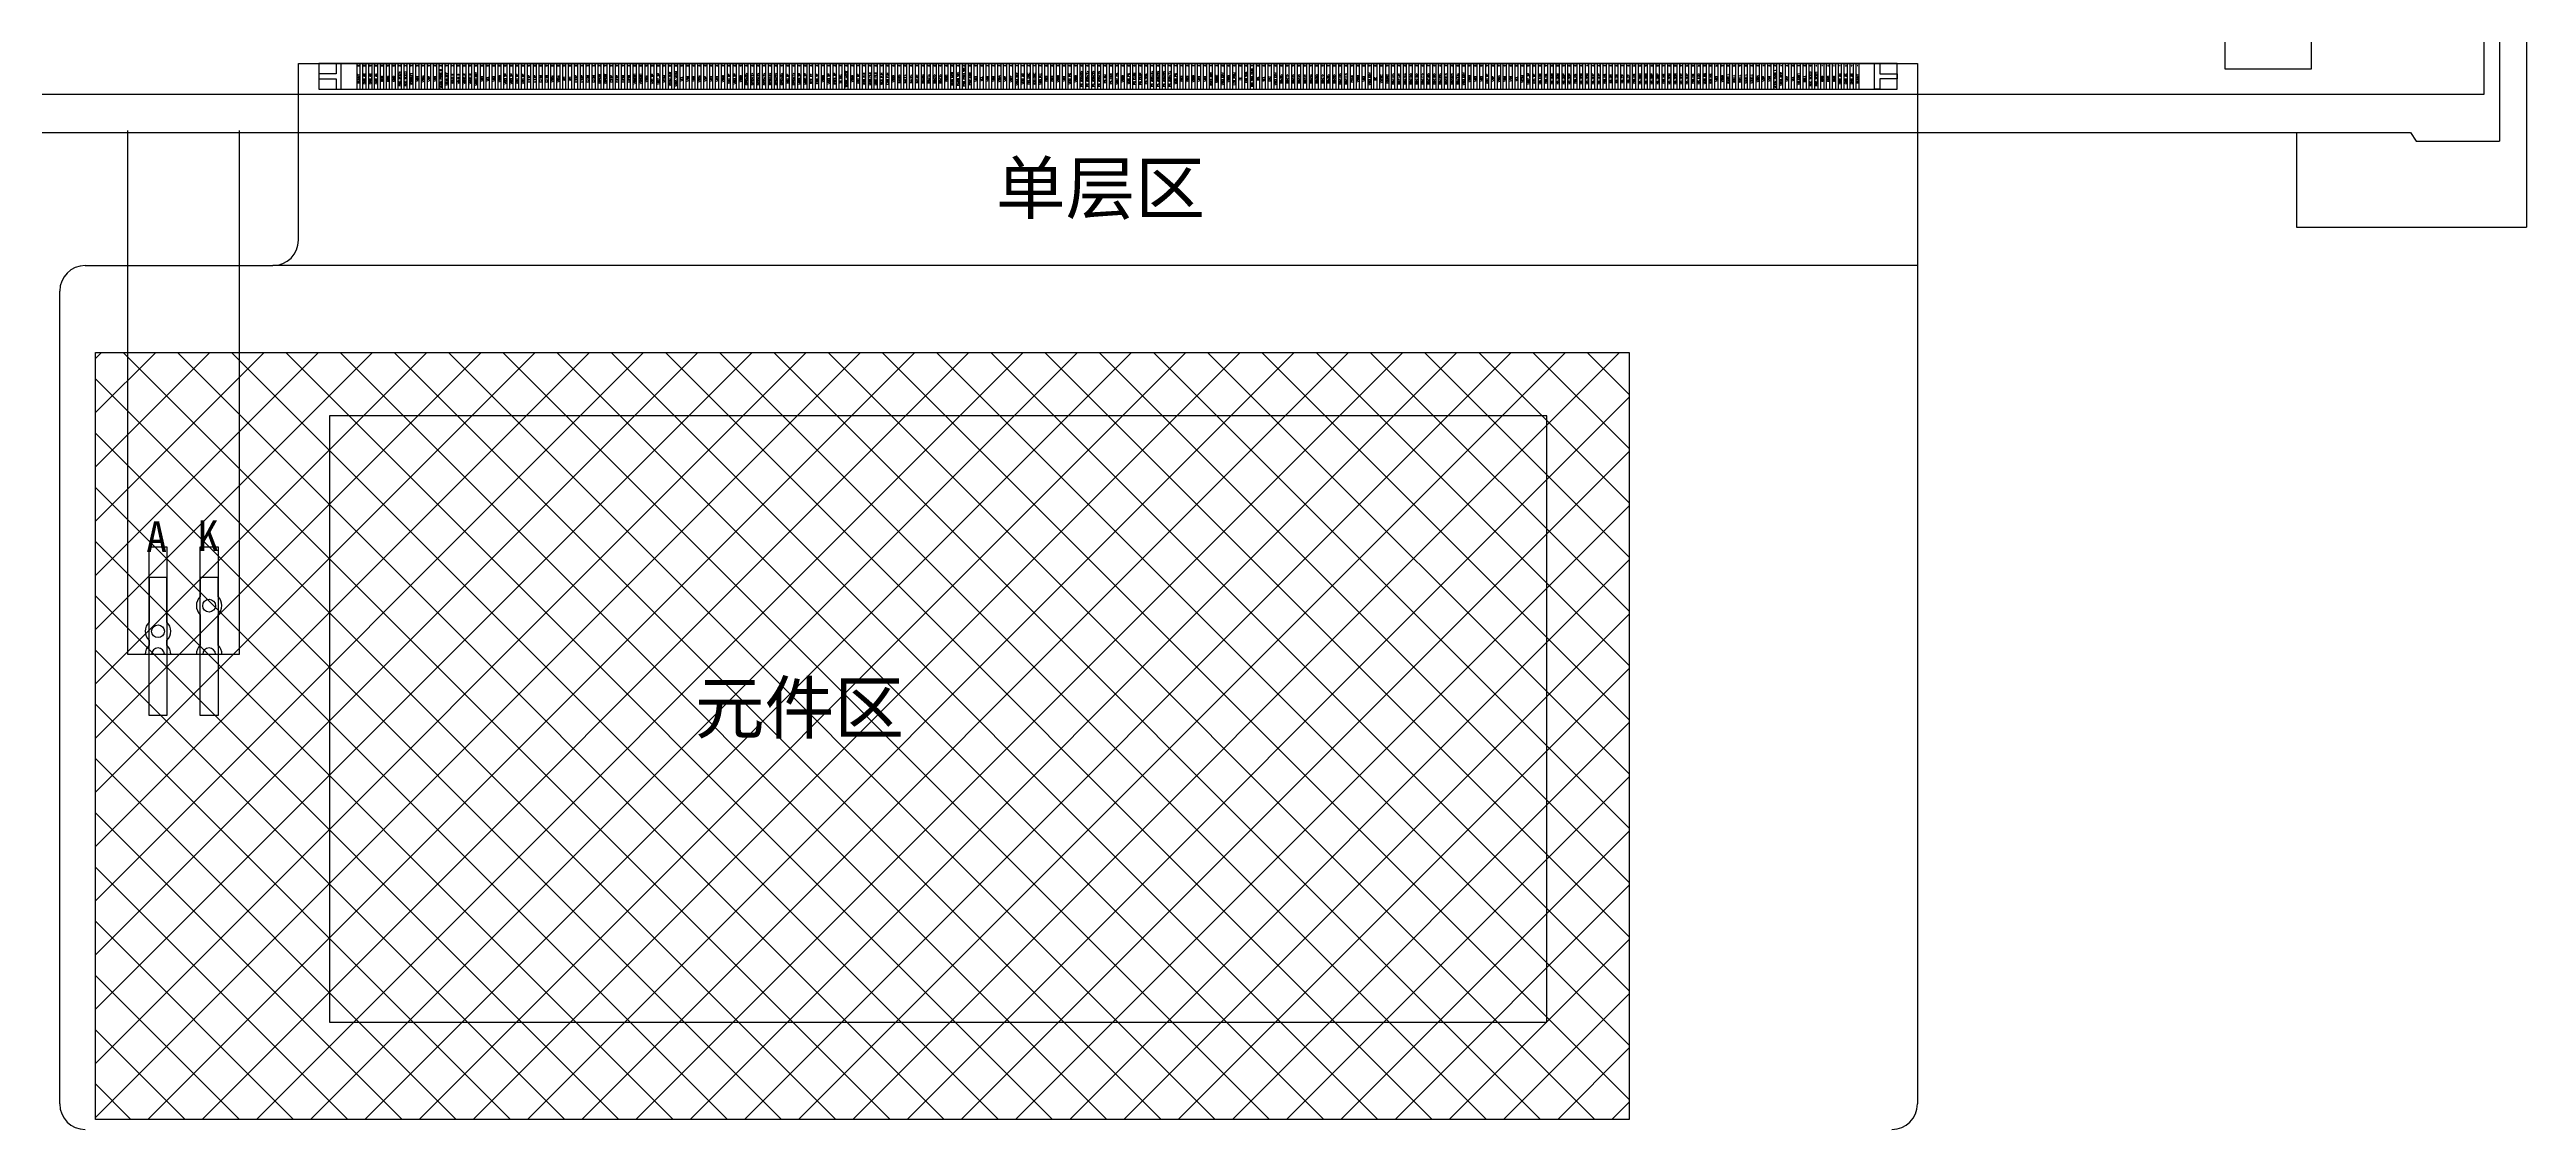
# Model space of a CAD drawing. Header units: millimetres. Extents: x 1248 to 1672, y 459 to 760.
# Drawn here: x 1326.07 to 1374.52, y 586.43 to 607.45 of the extents above; entities that cross this region are included whole.
import ezdxf
from ezdxf.enums import TextEntityAlignment as Align

# ---------------------------------------------------------------- set-up
doc = ezdxf.new("R2010")
doc.units = ezdxf.units.MM
for name, color, linetype in [('BL', 7, 'Continuous'), ('FPC', 7, 'Continuous'), ('标 注', 3, 'Continuous')]:
    doc.layers.add(name, color=color, linetype=linetype)
doc.layers.add('DIM-S', color=3, linetype='Continuous', lineweight=5)
doc.styles.get("Standard").update_dxf_attribs({"font": 'txt', "bigfont": 'gbcbig.shx'})
doc.styles.add('仿宋', font='', dxfattribs={"height": 2.5})
doc.styles.add('宋体', font='')
doc.styles.get('仿宋').set_extended_font_data('FangSong_GB2312')
doc.styles.get('宋体').set_extended_font_data('SimSun')
doc.dimstyles.new('LYLCM', dxfattribs={"dimtxt": 3, "dimasz": 1.2, "dimexe": 0.2, "dimexo": 0.2, "dimgap": 0.09, "dimtad": 0, "dimzin": 0, "dimdsep": 46, "dimtxsty": '宋体', "dimcen": 0.1, "dimadec": 0, "dimazin": 0, "dimtfac": 1, "dimtofl": 0, "dimtmove": 0, "dimatfit": 0, "dimldrblk": 'CLOSEDBLANK', "dimfxl": 1, "dimtolj": 1, "dimtzin": 0, "dimarcsym": 0})

# ---------------------------------------------------------------- blocks, each defined once
blk = doc.blocks.new('LCD')
at = {"color": 6}
for p, q in [((7424.382, -538.585), (7424.382, -447.285)), ((7370.542, -538.585), (7424.382, -538.585))]:
    blk.add_line(p, q, dxfattribs=at)
for points in [[(7419.308, -538.085), (7421.008, -538.085), (7421.008, -536.385), (7419.308, -536.385)], [(7382.365, -538.185), (7382.025, -538.185), (7382.025, -538.285), (7382.365, -538.285), (7382.365, -538.485), (7382.465, -538.485), (7382.465, -537.985), (7382.365, -537.985)], [(7382.025, -538.485), (7412.9, -538.485), (7412.9, -537.985), (7382.025, -537.985)], [(7382.765, -538.485), (7382.835, -538.485), (7382.835, -537.985), (7382.765, -537.985)], [(7382.88, -538.485), (7382.95, -538.485), (7382.95, -537.985), (7382.88, -537.985)], [(7382.995, -538.485), (7383.065, -538.485), (7383.065, -537.985), (7382.995, -537.985)], [(7383.11, -538.485), (7383.18, -538.485), (7383.18, -537.985), (7383.11, -537.985)], [(7383.225, -538.485), (7383.295, -538.485), (7383.295, -537.985), (7383.225, -537.985)], [(7383.34, -538.485), (7383.41, -538.485), (7383.41, -537.985), (7383.34, -537.985)], [(7383.455, -538.485), (7383.525, -538.485), (7383.525, -537.985), (7383.455, -537.985)], [(7383.57, -538.485), (7383.64, -538.485), (7383.64, -537.985), (7383.57, -537.985)], [(7383.685, -538.485), (7383.755, -538.485), (7383.755, -537.985), (7383.685, -537.985)], [(7383.8, -538.485), (7383.87, -538.485), (7383.87, -537.985), (7383.8, -537.985)], [(7383.915, -538.485), (7383.985, -538.485), (7383.985, -537.985), (7383.915, -537.985)], [(7384.03, -538.485), (7384.1, -538.485), (7384.1, -537.985), (7384.03, -537.985)], [(7384.145, -538.485), (7384.215, -538.485), (7384.215, -537.985), (7384.145, -537.985)], [(7384.26, -538.485), (7384.33, -538.485), (7384.33, -537.985), (7384.26, -537.985)], [(7384.375, -538.485), (7384.445, -538.485), (7384.445, -537.985), (7384.375, -537.985)], [(7384.49, -538.485), (7384.56, -538.485), (7384.56, -537.985), (7384.49, -537.985)], [(7384.605, -538.485), (7384.675, -538.485), (7384.675, -537.985), (7384.605, -537.985)], [(7384.72, -538.485), (7384.79, -538.485), (7384.79, -537.985), (7384.72, -537.985)], [(7384.835, -538.485), (7384.905, -538.485), (7384.905, -537.985), (7384.835, -537.985)], [(7384.95, -538.485), (7385.02, -538.485), (7385.02, -537.985), (7384.95, -537.985)], [(7385.065, -538.485), (7385.135, -538.485), (7385.135, -537.985), (7385.065, -537.985)], [(7385.18, -538.485), (7385.25, -538.485), (7385.25, -537.985), (7385.18, -537.985)], [(7385.295, -538.485), (7385.365, -538.485), (7385.365, -537.985), (7385.295, -537.985)], [(7385.41, -538.485), (7385.48, -538.485), (7385.48, -537.985), (7385.41, -537.985)], [(7385.525, -538.485), (7385.595, -538.485), (7385.595, -537.985), (7385.525, -537.985)], [(7385.64, -538.485), (7385.71, -538.485), (7385.71, -537.985), (7385.64, -537.985)], [(7385.755, -538.485), (7385.825, -538.485), (7385.825, -537.985), (7385.755, -537.985)], [(7385.87, -538.485), (7385.94, -538.485), (7385.94, -537.985), (7385.87, -537.985)], [(7385.985, -538.485), (7386.055, -538.485), (7386.055, -537.985), (7385.985, -537.985)], [(7386.1, -538.485), (7386.17, -538.485), (7386.17, -537.985), (7386.1, -537.985)], [(7386.215, -538.485), (7386.285, -538.485), (7386.285, -537.985), (7386.215, -537.985)], [(7386.33, -538.485), (7386.4, -538.485), (7386.4, -537.985), (7386.33, -537.985)], [(7386.445, -538.485), (7386.515, -538.485), (7386.515, -537.985), (7386.445, -537.985)], [(7386.56, -538.485), (7386.63, -538.485), (7386.63, -537.985), (7386.56, -537.985)], [(7386.675, -538.485), (7386.745, -538.485), (7386.745, -537.985), (7386.675, -537.985)], [(7386.79, -538.485), (7386.86, -538.485), (7386.86, -537.985), (7386.79, -537.985)], [(7386.905, -538.485), (7386.975, -538.485), (7386.975, -537.985), (7386.905, -537.985)], [(7387.02, -538.485), (7387.09, -538.485), (7387.09, -537.985), (7387.02, -537.985)], [(7387.135, -538.485), (7387.205, -538.485), (7387.205, -537.985), (7387.135, -537.985)], [(7387.25, -538.485), (7387.32, -538.485), (7387.32, -537.985), (7387.25, -537.985)], [(7387.365, -538.485), (7387.435, -538.485), (7387.435, -537.985), (7387.365, -537.985)], [(7387.48, -538.485), (7387.55, -538.485), (7387.55, -537.985), (7387.48, -537.985)], [(7387.595, -538.485), (7387.665, -538.485), (7387.665, -537.985), (7387.595, -537.985)], [(7387.71, -538.485), (7387.78, -538.485), (7387.78, -537.985), (7387.71, -537.985)], [(7387.825, -538.485), (7387.895, -538.485), (7387.895, -537.985), (7387.825, -537.985)], [(7387.94, -538.485), (7388.01, -538.485), (7388.01, -537.985), (7387.94, -537.985)], [(7388.055, -538.485), (7388.125, -538.485), (7388.125, -537.985), (7388.055, -537.985)], [(7388.17, -538.485), (7388.24, -538.485), (7388.24, -537.985), (7388.17, -537.985)], [(7388.285, -538.485), (7388.355, -538.485), (7388.355, -537.985), (7388.285, -537.985)], [(7388.4, -538.485), (7388.47, -538.485), (7388.47, -537.985), (7388.4, -537.985)], [(7388.515, -538.485), (7388.585, -538.485), (7388.585, -537.985), (7388.515, -537.985)], [(7388.63, -538.485), (7388.7, -538.485), (7388.7, -537.985), (7388.63, -537.985)], [(7388.745, -538.485), (7388.815, -538.485), (7388.815, -537.985), (7388.745, -537.985)], [(7388.86, -538.485), (7388.93, -538.485), (7388.93, -537.985), (7388.86, -537.985)], [(7388.975, -538.485), (7389.045, -538.485), (7389.045, -537.985), (7388.975, -537.985)], [(7389.09, -538.485), (7389.16, -538.485), (7389.16, -537.985), (7389.09, -537.985)], [(7389.205, -538.485), (7389.275, -538.485), (7389.275, -537.985), (7389.205, -537.985)], [(7389.32, -538.485), (7389.39, -538.485), (7389.39, -537.985), (7389.32, -537.985)], [(7389.435, -538.485), (7389.505, -538.485), (7389.505, -537.985), (7389.435, -537.985)], [(7389.55, -538.485), (7389.62, -538.485), (7389.62, -537.985), (7389.55, -537.985)], [(7389.665, -538.485), (7389.735, -538.485), (7389.735, -537.985), (7389.665, -537.985)], [(7389.78, -538.485), (7389.85, -538.485), (7389.85, -537.985), (7389.78, -537.985)], [(7389.895, -538.485), (7389.965, -538.485), (7389.965, -537.985), (7389.895, -537.985)], [(7390.01, -538.485), (7390.08, -538.485), (7390.08, -537.985), (7390.01, -537.985)], [(7390.125, -538.485), (7390.195, -538.485), (7390.195, -537.985), (7390.125, -537.985)], [(7390.24, -538.485), (7390.31, -538.485), (7390.31, -537.985), (7390.24, -537.985)], [(7390.355, -538.485), (7390.425, -538.485), (7390.425, -537.985), (7390.355, -537.985)], [(7390.47, -538.485), (7390.54, -538.485), (7390.54, -537.985), (7390.47, -537.985)], [(7390.585, -538.485), (7390.655, -538.485), (7390.655, -537.985), (7390.585, -537.985)], [(7390.7, -538.485), (7390.77, -538.485), (7390.77, -537.985), (7390.7, -537.985)], [(7390.815, -538.485), (7390.885, -538.485), (7390.885, -537.985), (7390.815, -537.985)], [(7390.93, -538.485), (7391, -538.485), (7391, -537.985), (7390.93, -537.985)], [(7391.045, -538.485), (7391.115, -538.485), (7391.115, -537.985), (7391.045, -537.985)], [(7391.16, -538.485), (7391.23, -538.485), (7391.23, -537.985), (7391.16, -537.985)], [(7391.275, -538.485), (7391.345, -538.485), (7391.345, -537.985), (7391.275, -537.985)], [(7391.39, -538.485), (7391.46, -538.485), (7391.46, -537.985), (7391.39, -537.985)], [(7391.505, -538.485), (7391.575, -538.485), (7391.575, -537.985), (7391.505, -537.985)], [(7391.62, -538.485), (7391.69, -538.485), (7391.69, -537.985), (7391.62, -537.985)], [(7391.735, -538.485), (7391.805, -538.485), (7391.805, -537.985), (7391.735, -537.985)], [(7391.85, -538.485), (7391.92, -538.485), (7391.92, -537.985), (7391.85, -537.985)], [(7391.965, -538.485), (7392.035, -538.485), (7392.035, -537.985), (7391.965, -537.985)], [(7392.08, -538.485), (7392.15, -538.485), (7392.15, -537.985), (7392.08, -537.985)], [(7392.195, -538.485), (7392.265, -538.485), (7392.265, -537.985), (7392.195, -537.985)], [(7392.31, -538.485), (7392.38, -538.485), (7392.38, -537.985), (7392.31, -537.985)], [(7392.425, -538.485), (7392.495, -538.485), (7392.495, -537.985), (7392.425, -537.985)], [(7392.54, -538.485), (7392.61, -538.485), (7392.61, -537.985), (7392.54, -537.985)], [(7392.655, -538.485), (7392.725, -538.485), (7392.725, -537.985), (7392.655, -537.985)], [(7392.77, -538.485), (7392.84, -538.485), (7392.84, -537.985), (7392.77, -537.985)], [(7392.885, -538.485), (7392.955, -538.485), (7392.955, -537.985), (7392.885, -537.985)], [(7393, -538.485), (7393.07, -538.485), (7393.07, -537.985), (7393, -537.985)], [(7393.115, -538.485), (7393.185, -538.485), (7393.185, -537.985), (7393.115, -537.985)], [(7393.23, -538.485), (7393.3, -538.485), (7393.3, -537.985), (7393.23, -537.985)], [(7393.345, -538.485), (7393.415, -538.485), (7393.415, -537.985), (7393.345, -537.985)], [(7393.46, -538.485), (7393.53, -538.485), (7393.53, -537.985), (7393.46, -537.985)], [(7393.575, -538.485), (7393.645, -538.485), (7393.645, -537.985), (7393.575, -537.985)], [(7393.69, -538.485), (7393.76, -538.485), (7393.76, -537.985), (7393.69, -537.985)], [(7393.805, -538.485), (7393.875, -538.485), (7393.875, -537.985), (7393.805, -537.985)], [(7393.92, -538.485), (7393.99, -538.485), (7393.99, -537.985), (7393.92, -537.985)], [(7394.035, -538.485), (7394.105, -538.485), (7394.105, -537.985), (7394.035, -537.985)], [(7394.15, -538.485), (7394.22, -538.485), (7394.22, -537.985), (7394.15, -537.985)], [(7394.265, -538.485), (7394.335, -538.485), (7394.335, -537.985), (7394.265, -537.985)], [(7394.38, -538.485), (7394.45, -538.485), (7394.45, -537.985), (7394.38, -537.985)], [(7394.495, -538.485), (7394.565, -538.485), (7394.565, -537.985), (7394.495, -537.985)], [(7394.61, -538.485), (7394.68, -538.485), (7394.68, -537.985), (7394.61, -537.985)], [(7394.725, -538.485), (7394.795, -538.485), (7394.795, -537.985), (7394.725, -537.985)], [(7394.84, -538.485), (7394.91, -538.485), (7394.91, -537.985), (7394.84, -537.985)], [(7394.955, -538.485), (7395.025, -538.485), (7395.025, -537.985), (7394.955, -537.985)], [(7395.07, -538.485), (7395.14, -538.485), (7395.14, -537.985), (7395.07, -537.985)], [(7395.185, -538.485), (7395.255, -538.485), (7395.255, -537.985), (7395.185, -537.985)], [(7395.3, -538.485), (7395.37, -538.485), (7395.37, -537.985), (7395.3, -537.985)], [(7395.415, -538.485), (7395.485, -538.485), (7395.485, -537.985), (7395.415, -537.985)], [(7395.53, -538.485), (7395.6, -538.485), (7395.6, -537.985), (7395.53, -537.985)], [(7395.645, -538.485), (7395.715, -538.485), (7395.715, -537.985), (7395.645, -537.985)], [(7395.76, -538.485), (7395.83, -538.485), (7395.83, -537.985), (7395.76, -537.985)], [(7395.875, -538.485), (7395.945, -538.485), (7395.945, -537.985), (7395.875, -537.985)], [(7395.99, -538.485), (7396.06, -538.485), (7396.06, -537.985), (7395.99, -537.985)], [(7396.105, -538.485), (7396.175, -538.485), (7396.175, -537.985), (7396.105, -537.985)], [(7396.22, -538.485), (7396.29, -538.485), (7396.29, -537.985), (7396.22, -537.985)], [(7396.335, -538.485), (7396.405, -538.485), (7396.405, -537.985), (7396.335, -537.985)], [(7396.45, -538.485), (7396.52, -538.485), (7396.52, -537.985), (7396.45, -537.985)], [(7396.565, -538.485), (7396.635, -538.485), (7396.635, -537.985), (7396.565, -537.985)], [(7396.68, -538.485), (7396.75, -538.485), (7396.75, -537.985), (7396.68, -537.985)], [(7396.795, -538.485), (7396.865, -538.485), (7396.865, -537.985), (7396.795, -537.985)], [(7396.91, -538.485), (7396.98, -538.485), (7396.98, -537.985), (7396.91, -537.985)], [(7397.025, -538.485), (7397.095, -538.485), (7397.095, -537.985), (7397.025, -537.985)], [(7397.14, -538.485), (7397.21, -538.485), (7397.21, -537.985), (7397.14, -537.985)], [(7397.255, -538.485), (7397.325, -538.485), (7397.325, -537.985), (7397.255, -537.985)], [(7397.37, -538.485), (7397.44, -538.485), (7397.44, -537.985), (7397.37, -537.985)], [(7397.485, -538.485), (7397.555, -538.485), (7397.555, -537.985), (7397.485, -537.985)], [(7397.6, -538.485), (7397.67, -538.485), (7397.67, -537.985), (7397.6, -537.985)], [(7397.715, -538.485), (7397.785, -538.485), (7397.785, -537.985), (7397.715, -537.985)], [(7397.83, -538.485), (7397.9, -538.485), (7397.9, -537.985), (7397.83, -537.985)], [(7397.945, -538.485), (7398.015, -538.485), (7398.015, -537.985), (7397.945, -537.985)], [(7398.06, -538.485), (7398.13, -538.485), (7398.13, -537.985), (7398.06, -537.985)], [(7398.175, -538.485), (7398.245, -538.485), (7398.245, -537.985), (7398.175, -537.985)], [(7398.29, -538.485), (7398.36, -538.485), (7398.36, -537.985), (7398.29, -537.985)], [(7398.405, -538.485), (7398.475, -538.485), (7398.475, -537.985), (7398.405, -537.985)], [(7398.52, -538.485), (7398.59, -538.485), (7398.59, -537.985), (7398.52, -537.985)], [(7398.635, -538.485), (7398.705, -538.485), (7398.705, -537.985), (7398.635, -537.985)], [(7398.75, -538.485), (7398.82, -538.485), (7398.82, -537.985), (7398.75, -537.985)], [(7398.865, -538.485), (7398.935, -538.485), (7398.935, -537.985), (7398.865, -537.985)], [(7398.98, -538.485), (7399.05, -538.485), (7399.05, -537.985), (7398.98, -537.985)], [(7399.095, -538.485), (7399.165, -538.485), (7399.165, -537.985), (7399.095, -537.985)], [(7399.21, -538.485), (7399.28, -538.485), (7399.28, -537.985), (7399.21, -537.985)], [(7399.325, -538.485), (7399.395, -538.485), (7399.395, -537.985), (7399.325, -537.985)], [(7399.44, -538.485), (7399.51, -538.485), (7399.51, -537.985), (7399.44, -537.985)], [(7399.555, -538.485), (7399.625, -538.485), (7399.625, -537.985), (7399.555, -537.985)], [(7399.67, -538.485), (7399.74, -538.485), (7399.74, -537.985), (7399.67, -537.985)], [(7399.785, -538.485), (7399.855, -538.485), (7399.855, -537.985), (7399.785, -537.985)], [(7399.9, -538.485), (7399.97, -538.485), (7399.97, -537.985), (7399.9, -537.985)], [(7400.015, -538.485), (7400.085, -538.485), (7400.085, -537.985), (7400.015, -537.985)], [(7400.13, -538.485), (7400.2, -538.485), (7400.2, -537.985), (7400.13, -537.985)], [(7400.245, -538.485), (7400.315, -538.485), (7400.315, -537.985), (7400.245, -537.985)], [(7400.36, -538.485), (7400.43, -538.485), (7400.43, -537.985), (7400.36, -537.985)], [(7400.475, -538.485), (7400.545, -538.485), (7400.545, -537.985), (7400.475, -537.985)], [(7400.59, -538.485), (7400.66, -538.485), (7400.66, -537.985), (7400.59, -537.985)], [(7400.705, -538.485), (7400.775, -538.485), (7400.775, -537.985), (7400.705, -537.985)], [(7400.82, -538.485), (7400.89, -538.485), (7400.89, -537.985), (7400.82, -537.985)], [(7400.935, -538.485), (7401.005, -538.485), (7401.005, -537.985), (7400.935, -537.985)], [(7401.05, -538.485), (7401.12, -538.485), (7401.12, -537.985), (7401.05, -537.985)], [(7401.165, -538.485), (7401.235, -538.485), (7401.235, -537.985), (7401.165, -537.985)], [(7401.28, -538.485), (7401.35, -538.485), (7401.35, -537.985), (7401.28, -537.985)], [(7401.395, -538.485), (7401.465, -538.485), (7401.465, -537.985), (7401.395, -537.985)], [(7401.51, -538.485), (7401.58, -538.485), (7401.58, -537.985), (7401.51, -537.985)], [(7401.625, -538.485), (7401.695, -538.485), (7401.695, -537.985), (7401.625, -537.985)], [(7401.74, -538.485), (7401.81, -538.485), (7401.81, -537.985), (7401.74, -537.985)], [(7401.855, -538.485), (7401.925, -538.485), (7401.925, -537.985), (7401.855, -537.985)], [(7401.97, -538.485), (7402.04, -538.485), (7402.04, -537.985), (7401.97, -537.985)], [(7402.085, -538.485), (7402.155, -538.485), (7402.155, -537.985), (7402.085, -537.985)], [(7402.2, -538.485), (7402.27, -538.485), (7402.27, -537.985), (7402.2, -537.985)], [(7402.315, -538.485), (7402.385, -538.485), (7402.385, -537.985), (7402.315, -537.985)], [(7402.43, -538.485), (7402.5, -538.485), (7402.5, -537.985), (7402.43, -537.985)], [(7402.545, -538.485), (7402.615, -538.485), (7402.615, -537.985), (7402.545, -537.985)], [(7402.66, -538.485), (7402.73, -538.485), (7402.73, -537.985), (7402.66, -537.985)], [(7402.775, -538.485), (7402.845, -538.485), (7402.845, -537.985), (7402.775, -537.985)], [(7402.89, -538.485), (7402.96, -538.485), (7402.96, -537.985), (7402.89, -537.985)], [(7403.005, -538.485), (7403.075, -538.485), (7403.075, -537.985), (7403.005, -537.985)], [(7403.12, -538.485), (7403.19, -538.485), (7403.19, -537.985), (7403.12, -537.985)], [(7403.235, -538.485), (7403.305, -538.485), (7403.305, -537.985), (7403.235, -537.985)], [(7403.35, -538.485), (7403.42, -538.485), (7403.42, -537.985), (7403.35, -537.985)], [(7403.465, -538.485), (7403.535, -538.485), (7403.535, -537.985), (7403.465, -537.985)], [(7403.58, -538.485), (7403.65, -538.485), (7403.65, -537.985), (7403.58, -537.985)], [(7403.695, -538.485), (7403.765, -538.485), (7403.765, -537.985), (7403.695, -537.985)], [(7403.81, -538.485), (7403.88, -538.485), (7403.88, -537.985), (7403.81, -537.985)], [(7403.925, -538.485), (7403.995, -538.485), (7403.995, -537.985), (7403.925, -537.985)], [(7404.04, -538.485), (7404.11, -538.485), (7404.11, -537.985), (7404.04, -537.985)], [(7404.155, -538.485), (7404.225, -538.485), (7404.225, -537.985), (7404.155, -537.985)], [(7404.27, -538.485), (7404.34, -538.485), (7404.34, -537.985), (7404.27, -537.985)], [(7404.385, -538.485), (7404.455, -538.485), (7404.455, -537.985), (7404.385, -537.985)], [(7404.5, -538.485), (7404.57, -538.485), (7404.57, -537.985), (7404.5, -537.985)], [(7404.615, -538.485), (7404.685, -538.485), (7404.685, -537.985), (7404.615, -537.985)], [(7404.73, -538.485), (7404.8, -538.485), (7404.8, -537.985), (7404.73, -537.985)], [(7404.845, -538.485), (7404.915, -538.485), (7404.915, -537.985), (7404.845, -537.985)], [(7404.96, -538.485), (7405.03, -538.485), (7405.03, -537.985), (7404.96, -537.985)], [(7405.075, -538.485), (7405.145, -538.485), (7405.145, -537.985), (7405.075, -537.985)], [(7405.19, -538.485), (7405.26, -538.485), (7405.26, -537.985), (7405.19, -537.985)], [(7405.305, -538.485), (7405.375, -538.485), (7405.375, -537.985), (7405.305, -537.985)], [(7405.42, -538.485), (7405.49, -538.485), (7405.49, -537.985), (7405.42, -537.985)], [(7405.535, -538.485), (7405.605, -538.485), (7405.605, -537.985), (7405.535, -537.985)], [(7405.65, -538.485), (7405.72, -538.485), (7405.72, -537.985), (7405.65, -537.985)], [(7405.765, -538.485), (7405.835, -538.485), (7405.835, -537.985), (7405.765, -537.985)], [(7405.88, -538.485), (7405.95, -538.485), (7405.95, -537.985), (7405.88, -537.985)], [(7405.995, -538.485), (7406.065, -538.485), (7406.065, -537.985), (7405.995, -537.985)], [(7406.11, -538.485), (7406.18, -538.485), (7406.18, -537.985), (7406.11, -537.985)], [(7406.225, -538.485), (7406.295, -538.485), (7406.295, -537.985), (7406.225, -537.985)], [(7406.34, -538.485), (7406.41, -538.485), (7406.41, -537.985), (7406.34, -537.985)], [(7406.455, -538.485), (7406.525, -538.485), (7406.525, -537.985), (7406.455, -537.985)], [(7406.57, -538.485), (7406.64, -538.485), (7406.64, -537.985), (7406.57, -537.985)], [(7406.685, -538.485), (7406.755, -538.485), (7406.755, -537.985), (7406.685, -537.985)], [(7406.8, -538.485), (7406.87, -538.485), (7406.87, -537.985), (7406.8, -537.985)], [(7406.915, -538.485), (7406.985, -538.485), (7406.985, -537.985), (7406.915, -537.985)], [(7407.03, -538.485), (7407.1, -538.485), (7407.1, -537.985), (7407.03, -537.985)], [(7407.145, -538.485), (7407.215, -538.485), (7407.215, -537.985), (7407.145, -537.985)], [(7407.26, -538.485), (7407.33, -538.485), (7407.33, -537.985), (7407.26, -537.985)], [(7407.375, -538.485), (7407.445, -538.485), (7407.445, -537.985), (7407.375, -537.985)], [(7407.49, -538.485), (7407.56, -538.485), (7407.56, -537.985), (7407.49, -537.985)], [(7407.605, -538.485), (7407.675, -538.485), (7407.675, -537.985), (7407.605, -537.985)], [(7407.72, -538.485), (7407.79, -538.485), (7407.79, -537.985), (7407.72, -537.985)], [(7407.835, -538.485), (7407.905, -538.485), (7407.905, -537.985), (7407.835, -537.985)], [(7407.95, -538.485), (7408.02, -538.485), (7408.02, -537.985), (7407.95, -537.985)], [(7408.065, -538.485), (7408.135, -538.485), (7408.135, -537.985), (7408.065, -537.985)], [(7408.18, -538.485), (7408.25, -538.485), (7408.25, -537.985), (7408.18, -537.985)], [(7408.295, -538.485), (7408.365, -538.485), (7408.365, -537.985), (7408.295, -537.985)], [(7408.41, -538.485), (7408.48, -538.485), (7408.48, -537.985), (7408.41, -537.985)], [(7408.525, -538.485), (7408.595, -538.485), (7408.595, -537.985), (7408.525, -537.985)], [(7408.64, -538.485), (7408.71, -538.485), (7408.71, -537.985), (7408.64, -537.985)], [(7408.755, -538.485), (7408.825, -538.485), (7408.825, -537.985), (7408.755, -537.985)], [(7408.87, -538.485), (7408.94, -538.485), (7408.94, -537.985), (7408.87, -537.985)], [(7408.985, -538.485), (7409.055, -538.485), (7409.055, -537.985), (7408.985, -537.985)], [(7409.1, -538.485), (7409.17, -538.485), (7409.17, -537.985), (7409.1, -537.985)], [(7409.215, -538.485), (7409.285, -538.485), (7409.285, -537.985), (7409.215, -537.985)], [(7409.33, -538.485), (7409.4, -538.485), (7409.4, -537.985), (7409.33, -537.985)], [(7409.445, -538.485), (7409.515, -538.485), (7409.515, -537.985), (7409.445, -537.985)], [(7409.56, -538.485), (7409.63, -538.485), (7409.63, -537.985), (7409.56, -537.985)], [(7409.675, -538.485), (7409.745, -538.485), (7409.745, -537.985), (7409.675, -537.985)], [(7409.79, -538.485), (7409.86, -538.485), (7409.86, -537.985), (7409.79, -537.985)], [(7409.905, -538.485), (7409.975, -538.485), (7409.975, -537.985), (7409.905, -537.985)], [(7410.02, -538.485), (7410.09, -538.485), (7410.09, -537.985), (7410.02, -537.985)], [(7410.135, -538.485), (7410.205, -538.485), (7410.205, -537.985), (7410.135, -537.985)], [(7410.25, -538.485), (7410.32, -538.485), (7410.32, -537.985), (7410.25, -537.985)], [(7410.365, -538.485), (7410.435, -538.485), (7410.435, -537.985), (7410.365, -537.985)], [(7410.48, -538.485), (7410.55, -538.485), (7410.55, -537.985), (7410.48, -537.985)], [(7410.595, -538.485), (7410.665, -538.485), (7410.665, -537.985), (7410.595, -537.985)], [(7410.71, -538.485), (7410.78, -538.485), (7410.78, -537.985), (7410.71, -537.985)], [(7410.825, -538.485), (7410.895, -538.485), (7410.895, -537.985), (7410.825, -537.985)], [(7410.94, -538.485), (7411.01, -538.485), (7411.01, -537.985), (7410.94, -537.985)], [(7411.055, -538.485), (7411.125, -538.485), (7411.125, -537.985), (7411.055, -537.985)], [(7411.17, -538.485), (7411.24, -538.485), (7411.24, -537.985), (7411.17, -537.985)], [(7411.285, -538.485), (7411.355, -538.485), (7411.355, -537.985), (7411.285, -537.985)], [(7411.4, -538.485), (7411.47, -538.485), (7411.47, -537.985), (7411.4, -537.985)], [(7411.515, -538.485), (7411.585, -538.485), (7411.585, -537.985), (7411.515, -537.985)], [(7411.63, -538.485), (7411.7, -538.485), (7411.7, -537.985), (7411.63, -537.985)], [(7411.745, -538.485), (7411.815, -538.485), (7411.815, -537.985), (7411.745, -537.985)], [(7411.86, -538.485), (7411.93, -538.485), (7411.93, -537.985), (7411.86, -537.985)], [(7411.975, -538.485), (7412.045, -538.485), (7412.045, -537.985), (7411.975, -537.985)], [(7412.09, -538.485), (7412.16, -538.485), (7412.16, -537.985), (7412.09, -537.985)], [(7412.56, -538.185), (7412.9, -538.185), (7412.9, -538.285), (7412.56, -538.285), (7412.56, -538.485), (7412.46, -538.485), (7412.46, -537.985), (7412.56, -537.985)]]:
    blk.add_lwpolyline(points, close=True, dxfattribs=at)
for s, p in [('256', (7382.799, -538.023)), ('255', (7382.915, -538.023)), ('254', (7383.03, -538.023)), ('253', (7383.145, -538.023)), ('252', (7383.26, -538.023)), ('251', (7383.375, -538.023)), ('250', (7383.49, -538.023)), ('249', (7383.605, -538.023)), ('248', (7383.72, -538.023)), ('247', (7383.835, -538.023)), ('246', (7383.95, -538.023)), ('245', (7384.065, -538.023)), ('244', (7384.18, -538.023)), ('243', (7384.295, -538.023)), ('242', (7384.41, -538.023)), ('241', (7384.525, -538.023)), ('240', (7384.64, -538.023)), ('239', (7384.755, -538.023)), ('238', (7384.87, -538.023)), ('237', (7384.985, -538.023)), ('236', (7385.1, -538.023)), ('235', (7385.215, -538.023)), ('234', (7385.33, -538.023)), ('233', (7385.445, -538.023)), ('232', (7385.56, -538.023)), ('231', (7385.675, -538.023)), ('230', (7385.79, -538.023)), ('229', (7385.905, -538.023)), ('228', (7386.02, -538.023)), ('227', (7386.135, -538.023)), ('226', (7386.25, -538.023)), ('225', (7386.365, -538.023)), ('224', (7386.48, -538.023)), ('223', (7386.595, -538.023)), ('222', (7386.71, -538.023)), ('221', (7386.825, -538.023)), ('220', (7386.94, -538.023)), ('219', (7387.055, -538.023)), ('218', (7387.17, -538.023)), ('217', (7387.285, -538.023)), ('216', (7387.4, -538.023)), ('215', (7387.515, -538.023)), ('214', (7387.63, -538.023)), ('213', (7387.745, -538.023)), ('212', (7387.86, -538.023)), ('211', (7387.975, -538.023)), ('210', (7388.09, -538.023)), ('209', (7388.205, -538.023)), ('208', (7388.32, -538.023)), ('207', (7388.435, -538.023)), ('206', (7388.55, -538.023)), ('205', (7388.665, -538.023)), ('204', (7388.78, -538.023)), ('203', (7388.895, -538.023)), ('202', (7389.01, -538.023)), ('201', (7389.125, -538.023)), ('200', (7389.24, -538.023)), ('199', (7389.355, -538.023)), ('198', (7389.47, -538.023)), ('197', (7389.585, -538.023)), ('196', (7389.7, -538.023)), ('195', (7389.815, -538.023)), ('194', (7389.93, -538.023)), ('193', (7390.045, -538.023)), ('192', (7390.16, -538.023)), ('191', (7390.275, -538.023)), ('190', (7390.39, -538.023)), ('189', (7390.505, -538.023)), ('188', (7390.62, -538.023)), ('187', (7390.735, -538.023)), ('186', (7390.85, -538.023)), ('185', (7390.965, -538.023)), ('184', (7391.08, -538.023)), ('183', (7391.195, -538.023)), ('182', (7391.31, -538.023)), ('181', (7391.425, -538.023)), ('180', (7391.54, -538.023)), ('179', (7391.655, -538.023)), ('178', (7391.77, -538.023)), ('177', (7391.885, -538.023)), ('176', (7392, -538.023)), ('175', (7392.115, -538.023)), ('174', (7392.23, -538.023)), ('173', (7392.345, -538.023)), ('172', (7392.46, -538.023)), ('171', (7392.575, -538.023)), ('170', (7392.69, -538.023)), ('169', (7392.805, -538.023)), ('168', (7392.92, -538.023)), ('167', (7393.035, -538.023)), ('166', (7393.15, -538.023)), ('165', (7393.265, -538.023)), ('164', (7393.38, -538.023)), ('163', (7393.495, -538.023)), ('162', (7393.61, -538.023)), ('161', (7393.725, -538.023)), ('160', (7393.84, -538.023)), ('159', (7393.955, -538.023)), ('158', (7394.07, -538.023)), ('157', (7394.185, -538.023)), ('156', (7394.3, -538.023)), ('155', (7394.415, -538.023)), ('154', (7394.53, -538.023)), ('153', (7394.645, -538.023)), ('152', (7394.76, -538.023)), ('151', (7394.875, -538.023)), ('150', (7394.99, -538.023)), ('149', (7395.105, -538.023)), ('148', (7395.22, -538.023)), ('147', (7395.335, -538.023)), ('146', (7395.45, -538.023)), ('145', (7395.565, -538.023)), ('144', (7395.68, -538.023)), ('143', (7395.795, -538.023)), ('142', (7395.91, -538.023)), ('141', (7396.025, -538.023)), ('140', (7396.14, -538.023)), ('139', (7396.255, -538.023)), ('138', (7396.37, -538.023)), ('137', (7396.485, -538.023)), ('136', (7396.6, -538.023)), ('135', (7396.715, -538.023)), ('134', (7396.83, -538.023)), ('133', (7396.945, -538.023)), ('132', (7397.06, -538.023)), ('131', (7397.175, -538.023)), ('130', (7397.29, -538.023)), ('129', (7397.405, -538.023)), ('128', (7397.52, -538.023)), ('127', (7397.635, -538.023)), ('126', (7397.75, -538.023)), ('125', (7397.865, -538.023)), ('124', (7397.98, -538.023)), ('123', (7398.095, -538.023)), ('122', (7398.21, -538.023)), ('121', (7398.325, -538.023)), ('120', (7398.44, -538.023)), ('119', (7398.555, -538.023)), ('118', (7398.67, -538.023)), ('117', (7398.785, -538.023)), ('116', (7398.9, -538.023)), ('115', (7399.015, -538.023)), ('114', (7399.13, -538.023)), ('113', (7399.245, -538.023)), ('112', (7399.36, -538.023)), ('111', (7399.475, -538.023)), ('110', (7399.59, -538.023)), ('109', (7399.705, -538.023)), ('108', (7399.82, -538.023)), ('107', (7399.935, -538.023)), ('106', (7400.05, -538.023)), ('105', (7400.165, -538.023)), ('104', (7400.28, -538.023)), ('103', (7400.395, -538.023)), ('102', (7400.51, -538.023)), ('101', (7400.625, -538.023)), ('100', (7400.74, -538.023)), ('99', (7400.855, -538.023)), ('98', (7400.97, -538.023)), ('97', (7401.085, -538.023)), ('96', (7401.2, -538.023)), ('95', (7401.315, -538.023)), ('94', (7401.43, -538.023)), ('93', (7401.545, -538.023)), ('92', (7401.66, -538.023)), ('91', (7401.775, -538.023)), ('90', (7401.89, -538.023)), ('89', (7402.005, -538.023)), ('88', (7402.12, -538.023)), ('87', (7402.235, -538.023)), ('86', (7402.35, -538.023)), ('85', (7402.465, -538.023)), ('84', (7402.58, -538.023)), ('83', (7402.695, -538.023)), ('82', (7402.81, -538.023)), ('81', (7402.925, -538.023)), ('80', (7403.04, -538.023)), ('79', (7403.155, -538.023)), ('78', (7403.27, -538.023)), ('77', (7403.385, -538.023)), ('76', (7403.5, -538.023)), ('75', (7403.615, -538.023)), ('74', (7403.73, -538.023)), ('73', (7403.845, -538.023)), ('72', (7403.96, -538.023)), ('71', (7404.075, -538.023)), ('70', (7404.19, -538.023)), ('69', (7404.305, -538.023)), ('68', (7404.42, -538.023)), ('67', (7404.535, -538.023)), ('66', (7404.65, -538.023)), ('65', (7404.765, -538.023)), ('64', (7404.88, -538.023)), ('63', (7404.995, -538.023)), ('62', (7405.11, -538.023)), ('61', (7405.225, -538.023)), ('60', (7405.34, -538.023)), ('59', (7405.455, -538.023)), ('58', (7405.57, -538.023)), ('57', (7405.685, -538.023)), ('56', (7405.8, -538.023)), ('55', (7405.915, -538.023)), ('54', (7406.03, -538.023)), ('53', (7406.145, -538.023)), ('52', (7406.26, -538.023)), ('51', (7406.375, -538.023)), ('50', (7406.49, -538.023)), ('49', (7406.605, -538.023)), ('48', (7406.72, -538.023)), ('47', (7406.835, -538.023)), ('46', (7406.95, -538.023)), ('45', (7407.065, -538.023)), ('44', (7407.18, -538.023)), ('43', (7407.295, -538.023)), ('42', (7407.41, -538.023)), ('41', (7407.525, -538.023)), ('40', (7407.64, -538.023)), ('39', (7407.755, -538.023)), ('38', (7407.87, -538.023)), ('37', (7407.985, -538.023)), ('36', (7408.1, -538.023)), ('35', (7408.215, -538.023)), ('34', (7408.33, -538.023)), ('33', (7408.445, -538.023)), ('32', (7408.56, -538.023)), ('31', (7408.675, -538.023)), ('30', (7408.79, -538.023)), ('29', (7408.905, -538.023)), ('28', (7409.02, -538.023)), ('27', (7409.135, -538.023)), ('26', (7409.25, -538.023)), ('25', (7409.365, -538.023)), ('24', (7409.48, -538.023)), ('23', (7409.595, -538.023)), ('22', (7409.71, -538.023)), ('21', (7409.825, -538.023)), ('20', (7409.94, -538.023)), ('19', (7410.055, -538.023)), ('18', (7410.17, -538.023)), ('17', (7410.285, -538.023)), ('16', (7410.4, -538.023)), ('15', (7410.515, -538.023)), ('14', (7410.63, -538.023)), ('13', (7410.745, -538.023)), ('12', (7410.86, -538.023)), ('11', (7410.975, -538.023)), ('10', (7411.09, -538.023)), ('9', (7411.205, -538.023)), ('8', (7411.32, -538.023)), ('7', (7411.435, -538.023)), ('6', (7411.55, -538.023)), ('5', (7411.665, -538.023)), ('4', (7411.78, -538.023)), ('3', (7411.895, -538.023)), ('2', (7412.01, -538.023)), ('1', (7412.125, -538.023))]:
    blk.add_text(s, height=0.02, dxfattribs=at).set_placement(p, align=Align.MIDDLE_CENTER)
for s, p in [('DUMMY', (7382.801, -538.283)), ('GND_AG', (7382.916, -538.283)), ('GND_AG', (7383.031, -538.283)), ('GND_AG', (7383.146, -538.283)), ('GND', (7383.261, -538.283)), ('GND', (7383.376, -538.283)), ('GND', (7383.491, -538.283)), ('FOG_TEST4', (7383.606, -538.283)), ('FOG_TEST3', (7383.721, -538.283)), ('VGHOUT1', (7383.836, -538.283)), ('VGH', (7383.951, -538.283)), ('VSSA', (7384.066, -538.283)), ('VSP', (7384.181, -538.283)), ('VSN', (7384.296, -538.283)), ('VCOM_PASS_R', (7384.411, -538.283)), ('VGLO_REF', (7384.526, -538.283)), ('VGLO_R', (7384.641, -538.283)), ('VGLO_R', (7384.762, -538.283)), ('VGHO_R', (7384.871, -538.283)), ('VGHO_R', (7384.986, -538.283)), ('VGHO_REF', (7385.101, -538.283)), ('VGH', (7385.216, -538.283)), ('VGL', (7385.331, -538.283)), ('VDD', (7385.446, -538.283)), ('VSSD', (7385.561, -538.283)), ('VDDI_TP', (7385.676, -538.283)), ('VDDI_TP', (7385.791, -538.283)), ('VDD_TP', (7385.906, -538.283)), ('VDD_TP', (7386.021, -538.283)), ('C11P', (7386.136, -538.283)), ('C11P', (7386.251, -538.283)), ('C11N', (7386.366, -538.283)), ('C11N', (7386.481, -538.283)), ('VSSA', (7386.596, -538.283)), ('VSSA', (7386.711, -538.283)), ('VCI', (7386.826, -538.283)), ('VCI', (7386.941, -538.283)), ('C12P', (7387.056, -538.283)), ('C12P', (7387.171, -538.283)), ('C12N', (7387.286, -538.283)), ('C12N', (7387.401, -538.283)), ('VSPOUT', (7387.516, -538.283)), ('VSPOUT', (7387.631, -538.283)), ('C21P', (7387.746, -538.283)), ('C21P', (7387.861, -538.283)), ('C21N', (7387.976, -538.283)), ('C21N', (7388.091, -538.283)), ('VSNOUT', (7388.206, -538.283)), ('VSNOUT', (7388.321, -538.283)), ('VSSA', (7388.436, -538.283)), ('VCG_TP', (7388.551, -538.283)), ('VREF_TP', (7388.666, -538.283)), ('VCOM', (7388.781, -538.283)), ('VCOM_OUT', (7388.896, -538.283)), ('VDDA_VCOM', (7389.011, -538.283)), ('VCL', (7389.126, -538.283)), ('VSN', (7389.241, -538.283)), ('VDN', (7389.356, -538.283)), ('VSSA', (7389.471, -538.283)), ('VSP', (7389.586, -538.283)), ('VDD', (7389.701, -538.283)), ('VDD', (7389.816, -538.283)), ('VSSD', (7389.931, -538.283)), ('VDD_TP', (7390.046, -538.283)), ('VDDI_TP', (7390.161, -538.283)), ('VSSD', (7390.276, -538.283)), ('GPIO<0>', (7390.391, -538.283)), ('GPIO<1>', (7390.502, -538.283)), ('GPIO<2>', (7390.619, -538.283)), ('GPIO<3>', (7390.736, -538.283)), ('GPIO<4>', (7390.851, -538.283)), ('GPIO<5>', (7390.966, -538.283)), ('GPIO<6>', (7391.081, -538.283)), ('VDD_TP', (7391.196, -538.283)), ('GPIO<7>', (7391.311, -538.283)), ('MOSI_TP', (7391.426, -538.283)), ('MISO_TP', (7391.541, -538.283)), ('SCK_TP', (7391.656, -538.283)), ('CSN_TP', (7391.771, -538.283)), ('VSSD', (7391.886, -538.283)), ('VDDI_TP', (7392.001, -538.283)), ('RSTN_TP', (7392.116, -538.283)), ('TS_SEL', (7392.231, -538.283)), ('WORK_MODE', (7392.346, -538.283)), ('VSSD', (7392.461, -538.283)), ('VDD_TP', (7392.576, -538.283)), ('VDDI_FLH', (7392.691, -538.283)), ('MOSI_FLH', (7392.806, -538.283)), ('MISO_FLH', (7392.921, -538.283)), ('SCK_FLH', (7393.036, -538.283)), ('CSN_FLH', (7393.151, -538.283)), ('VSSD', (7393.266, -538.283)), ('IM<0>', (7393.381, -538.283)), ('IM<1>', (7393.496, -538.283)), ('IM<2>', (7393.611, -538.283)), ('IM<3>', (7393.726, -538.283)), ('BS<0>', (7393.841, -538.283)), ('BS<1>', (7393.956, -538.283)), ('BS<2>', (7394.071, -538.283)), ('BS<3>', (7394.186, -538.283)), ('VSSD', (7394.301, -538.274)), ('IGZO_MOD', (7394.416, -538.283)), ('PMOD_SEL', (7394.531, -538.283)), ('PSW_PRIO_SEL', (7394.646, -538.242)), ('PSW_ENN', (7394.761, -538.283)), ('VDD', (7394.876, -538.283)), ('VCL', (7394.991, -538.283)), ('VSN', (7395.106, -538.283)), ('VDN', (7395.221, -538.283)), ('VSSA', (7395.336, -538.283)), ('VSP', (7395.451, -538.283)), ('VREF', (7395.566, -538.283)), ('VSSA_REF', (7395.681, -538.283)), ('VDDI_AO', (7395.796, -538.283)), ('VSS_OSC', (7395.911, -538.283)), ('VDD_OSC', (7396.026, -538.283)), ('VDD_PLL', (7396.141, -538.283)), ('VDDI', (7396.256, -538.283)), ('VDDI', (7396.371, -538.283)), ('VSSD', (7396.486, -538.283)), ('VDD', (7396.601, -538.283)), ('VDDI_PS', (7396.716, -538.283)), ('VSSD', (7396.831, -538.283)), ('PS_ADQ<0>', (7396.946, -538.283)), ('PS_ADQ<1>', (7397.061, -538.283)), ('PS_ADQ<2>', (7397.176, -538.283)), ('PS_ADQ<3>', (7397.291, -538.283)), ('PS_DM', (7397.406, -538.283)), ('PS_CEN', (7397.521, -538.283)), ('VREF_PS', (7397.636, -538.283)), ('VSSD', (7397.751, -538.283)), ('VDDI_PS', (7397.866, -538.283)), ('PS_CLKN', (7397.981, -538.283)), ('PS_CLKP', (7398.096, -538.283)), ('PS_DQS', (7398.211, -538.283)), ('PS_ADQ<4>', (7398.326, -538.283)), ('PS_ADQ<5>', (7398.441, -538.283)), ('PS_ADQ<6>', (7398.556, -538.283)), ('PS_ADQ<7>', (7398.671, -538.283)), ('VDDI_PS', (7398.786, -538.283)), ('VDDI', (7398.901, -538.283)), ('VDDI', (7399.016, -538.283)), ('VSSD', (7399.131, -538.283)), ('VDD', (7399.246, -538.283)), ('VDD', (7399.361, -538.283)), ('RSTN_DRV', (7399.476, -538.283)), ('SWIRE', (7399.591, -538.283)), ('VDDI_DRV', (7399.706, -538.283)), ('VSSD', (7399.821, -538.283)), ('LED_PWM', (7399.936, -538.283)), ('TE', (7400.051, -538.283)), ('DIN_SDA', (7400.165, -538.251)), ('DIN_SDA_DUAL', (7400.28, -538.251)), ('RS', (7400.395, -538.283)), ('SCL', (7400.512, -538.283)), ('CSX', (7400.627, -538.283)), ('VDDI_DRV', (7400.74, -538.283)), ('DB<0>', (7400.855, -538.283)), ('DB<1>', (7400.97, -538.283)), ('DB<2>', (7401.085, -538.283)), ('DB<3>', (7401.2, -538.283)), ('DB<4>', (7401.315, -538.283)), ('DB<5>', (7401.43, -538.283)), ('DB<6>', (7401.545, -538.283)), ('DB<7>', (7401.66, -538.283)), ('DB<8>', (7401.775, -538.283)), ('DB<9>', (7401.89, -538.283)), ('DB<10>', (7402.005, -538.283)), ('DB<11>', (7402.12, -538.283)), ('PCLK', (7402.235, -538.283)), ('VSSD', (7402.35, -538.283)), ('VDD', (7402.465, -538.283)), ('VDDI_DRV', (7402.58, -538.283)), ('DE', (7402.695, -538.283)), ('VSYNC', (7402.81, -538.283)), ('HSYNC', (7402.925, -538.283)), ('DB<12>', (7403.04, -538.283)), ('DB<13>', (7403.155, -538.283)), ('DB<14>', (7403.27, -538.283)), ('DB<15>', (7403.385, -538.283)), ('DB<16>', (7403.5, -538.283)), ('DB<17>', (7403.615, -538.283)), ('DB<18>', (7403.73, -538.283)), ('DB<19>', (7403.845, -538.283)), ('DB<20>', (7403.96, -538.283)), ('DB<21>', (7404.075, -538.283)), ('DB<22>', (7404.19, -538.283)), ('DB<23>', (7404.305, -538.283)), ('VDDI_DRV', (7404.42, -538.283)), ('VSSD', (7404.535, -538.283)), ('VDD', (7404.65, -538.283)), ('VDD', (7404.765, -538.283)), ('VDD_TP', (7404.88, -538.283)), ('VSP', (7404.995, -538.283)), ('VSSA', (7405.11, -538.283)), ('VDN', (7405.225, -538.283)), ('VSN', (7405.34, -538.283)), ('VCL', (7405.455, -538.283)), ('VCOM', (7405.57, -538.283)), ('VREF_TP', (7405.685, -538.283)), ('VCG_TP', (7405.8, -538.283)), ('HS_LDO', (7405.915, -538.283)), ('VSS_HS', (7406.03, -538.283)), ('HS_D2N', (7406.145, -538.283)), ('HS_D2N', (7406.26, -538.283)), ('HS_D2P', (7406.375, -538.283)), ('HS_D2P', (7406.49, -538.283)), ('VSS_HS', (7406.605, -538.283)), ('HS_D1N', (7406.72, -538.283)), ('HS_D1N', (7406.835, -538.283)), ('HS_D1P', (7406.95, -538.283)), ('HS_D1P', (7407.065, -538.283)), ('VSS_HS', (7407.18, -538.283)), ('HS_CN', (7407.295, -538.283)), ('HS_CN', (7407.41, -538.283)), ('HS_CP', (7407.525, -538.283)), ('HS_CP', (7407.64, -538.283)), ('VSS_HS', (7407.755, -538.283)), ('HS_D0N', (7407.87, -538.283)), ('HS_D0N', (7407.985, -538.283)), ('HS_D0P', (7408.1, -538.283)), ('HS_D0P', (7408.215, -538.283)), ('VSS_HS', (7408.33, -538.283)), ('HS_D3N', (7408.445, -538.283)), ('HS_D3N', (7408.56, -538.283)), ('HS_D3P', (7408.675, -538.283)), ('HS_D3P', (7408.79, -538.283)), ('VSS_HS', (7408.905, -538.283)), ('HS_LDO', (7409.02, -538.283)), ('VDDI_HS', (7409.135, -538.283)), ('VDD_HS', (7409.25, -538.283)), ('VDD', (7409.365, -538.283)), ('VSSD', (7409.48, -538.283)), ('VGHO_L', (7409.595, -538.283)), ('VGH_L', (7409.71, -538.283)), ('VGH_L', (7409.825, -538.283)), ('VGLO_L', (7409.94, -538.283)), ('VGLO_L', (7410.055, -538.283)), ('VSSA', (7410.17, -538.283)), ('VSP', (7410.285, -538.283)), ('VSN', (7410.4, -538.283)), ('VCOM_PASS_L', (7410.515, -538.283)), ('VDDA_OTP', (7410.63, -538.283)), ('VPP', (7410.745, -538.283)), ('VGL', (7410.86, -538.283)), ('VGLOUT1', (7410.975, -538.283)), ('NULL', (7411.093, -538.283)), ('FOG_TEST2', (7411.206, -538.283)), ('FOG_TEST1', (7411.321, -538.283)), ('GND', (7411.436, -538.283)), ('GND', (7411.551, -538.283)), ('GND', (7411.666, -538.283)), ('GND_AG', (7411.781, -538.283)), ('GND_AG', (7411.896, -538.283)), ('GND_AG', (7412.011, -538.283)), ('DUMMY', (7412.126, -538.283))]:
    blk.add_text(s, height=0.04, rotation=90, dxfattribs=at).set_placement(p, align=Align.MIDDLE_CENTER)
blk = doc.blocks.new('f')
at = {"color": 0}
blk.add_line((7287.97, -555.203), (7292.47, -555.203), dxfattribs=at)
at = {"layer": 'BL', "color": 7, "linetype": 'Continuous'}
for p, q in [((7292.47, -460.353), (7292.47, -555.203)), ((7291.94, -548.403), (7291.94, -553.523)), ((7287.97, -553.353), (7287.97, -555.203))]:
    blk.add_line(p, q, dxfattribs=at)
at = {"layer": 'BL', "color": 0, "linetype": 'Continuous'}
for p, q in [((7239.24, -553.353), (7244.22, -553.353)), ((7288.27, -553.353), (7290.202, -553.353)), ((7290.202, -553.353), (7290.311, -553.523)), ((7290.311, -553.523), (7291.94, -553.523))]:
    blk.add_line(p, q, dxfattribs=at)
at = {"layer": '标 注', "color": 7}
blk.add_line((7244.22, -553.353), (7288.27, -553.353), dxfattribs=at)
blk = doc.blocks.new('*D22')
at = {"layer": 'Defpoints', "color": 0}
for p in [(1319.023, 603.979), (1289.25, 560.74), (1340.472, 560.74)]:
    blk.add_point(p, dxfattribs=at)
at = {"layer": 'DIM-S', "color": 0, "lineweight": -2}
for p, q in [((1318.823, 603.979), (1289.05, 603.979)), ((1289.25, 602.779), (1289.25, 592.966)), ((1289.25, 561.94), (1289.25, 571.753)), ((1340.272, 560.74), (1289.05, 560.74))]:
    blk.add_line(p, q, dxfattribs=at)
at = {"layer": 'DIM-S', "color": 0}
for points in [[(1289.05, 602.779), (1289.45, 602.779), (1289.25, 603.979)], [(1289.05, 561.94), (1289.45, 561.94), (1289.25, 560.74)]]:
    blk.add_solid(points, dxfattribs=at)
at = {"layer": 'DIM-S', "color": 7, "insert": (1289.25, 582.36), "char_height": 3, "attachment_point": 5, "rotation": 90, "style": '宋体'}
blk.add_mtext('\\A1;43.24%%P0.5', dxfattribs=at)
blk = doc.blocks.new('_ClosedBlank')
at = {"color": 0, "linetype": 'ByBlock', "lineweight": -2}
for p, q in [((-1, 0.167), (0, 0)), ((-1, 0.167), (-1, -0.167)), ((0, 0), (-1, -0.167))]:
    blk.add_line(p, q, dxfattribs=at)
blk = doc.blocks.new('*D23')
at = {"layer": 'Defpoints', "color": 0}
for p in [(1319.022, 603.979), (1337.322, 560.94), (1319.022, 545.362)]:
    blk.add_point(p, dxfattribs=at)
at = {"layer": 'DIM-S', "color": 0, "lineweight": -2}
for p, q in [((1319.022, 603.779), (1319.022, 545.162)), ((1337.322, 560.74), (1337.322, 545.162)), ((1317.822, 545.362), (1316.622, 545.362)), ((1338.522, 545.362), (1339.722, 545.362))]:
    blk.add_line(p, q, dxfattribs=at)
at = {"layer": 'DIM-S', "color": 0}
for points in [[(1317.822, 545.562), (1317.822, 545.162), (1319.022, 545.362)], [(1338.522, 545.562), (1338.522, 545.162), (1337.322, 545.362)]]:
    blk.add_solid(points, dxfattribs=at)
at = {"layer": 'DIM-S', "color": 7, "insert": (1306.182, 545.362), "char_height": 3, "attachment_point": 5, "style": '宋体'}
blk.add_mtext('\\A1;18.30%%P0.5', dxfattribs=at)

msp = doc.modelspace()

# ---------------------------------------------------------------- hatches: boundary and pattern name
at = {"layer": '标 注'}
h = msp.add_hatch(dxfattribs=at)
h.set_pattern_fill('ANSI37', color=2, scale=6)
h.set_pattern_definition([(45, (-1013.58196, -363.45846), (-0.53033009, 0.53033009), []), (135, (-1013.58196, -363.45846), (-0.53033009, -0.53033009), [])])
h.paths.add_polyline_path([(1326.966, 601.53), (1326.966, 586.53), (1356.966, 586.53), (1356.966, 601.53)])

# ---------------------------------------------------------------- linework, layer by layer
at = {"linetype": 'Continuous'}
msp.add_lwpolyline([(1355.356, 600.293), (1331.545, 600.293), (1331.545, 588.432), (1355.356, 588.432)], close=True, dxfattribs=at)
at = {"layer": 'FPC', "color": 30}
for p, q in [((1330.937, 603.729), (1330.937, 607.179)), ((1330.937, 607.179), (1362.607, 607.179)), ((1362.607, 607.179), (1362.607, 586.832)), ((1326.766, 603.229), (1330.437, 603.229)), ((1326.266, 586.832), (1326.266, 602.729))]:
    msp.add_line(p, q, dxfattribs=at)
msp.add_lwpolyline([(1327.594, 605.869), (1327.594, 595.627), (1329.784, 595.627), (1329.784, 605.869)], dxfattribs=at)
at = {"layer": 'FPC', "color": 3}
for points in [[(1328.014, 597.727), (1328.364, 597.727), (1328.364, 594.427), (1328.014, 594.427)], [(1329.014, 597.727), (1329.364, 597.727), (1329.364, 594.427), (1329.014, 594.427)]]:
    msp.add_lwpolyline(points, close=True, dxfattribs=at)
at = {"layer": 'FPC', "color": 30}
for points in [[(1328.439, 595.627, 0.201513), (1328.364, 595.806), (1328.364, 595.899, 0.420084), (1328.364, 596.256), (1328.364, 597.127), (1328.014, 597.127), (1328.014, 596.256, 0.420084), (1328.014, 595.899), (1328.014, 595.806, 0.201513), (1327.939, 595.627)], [(1329.439, 595.627, 0.201513), (1329.364, 595.806), (1329.364, 596.399, 0.420084), (1329.364, 596.756), (1329.364, 597.127), (1329.014, 597.127), (1329.014, 596.756, 0.420084), (1329.014, 596.399), (1329.014, 595.806, 0.201513), (1328.939, 595.627)]]:
    msp.add_lwpolyline(points, format="xyb", dxfattribs=at)
for centre in [(1329.189, 596.577), (1328.189, 596.077)]:
    msp.add_circle(centre, 0.125, dxfattribs=at)
for centre, radius, start, end in [((1330.437, 603.729), 0.5, 270, 0), ((1326.766, 602.729), 0.5, 90, 180), ((1328.189, 595.627), 0.125, 0, 180), ((1329.189, 595.627), 0.125, 0, 180), ((1326.766, 586.832), 0.5, 180, 270), ((1362.107, 586.832), 0.5, 270, 0)]:
    msp.add_arc(centre, radius, start, end, dxfattribs=at)
at = {"layer": '标 注', "color": 5}
msp.add_line((1362.607, 603.229), (1330.437, 603.229), dxfattribs=at)
at = {"layer": '标 注', "color": 2}
msp.add_lwpolyline([(1326.966, 601.53), (1356.966, 601.53), (1356.966, 586.53), (1326.966, 586.53)], close=True, dxfattribs=at)

# ---------------------------------------------------------------- block references
at = {"layer": '标 注', "color": 7}
for name, p in [('f', (-5917.949, 1159.182)), ('LCD', (-6050.69, 1145.164))]:
    msp.add_blockref(name, p, dxfattribs=at)

# ---------------------------------------------------------------- texts
at = {"layer": 'FPC', "color": 5, "insert": (1344.579, 605.246), "char_height": 1, "width": 8.38209, "attachment_point": 1}
msp.add_mtext('{\\fSimSun|b0|i0|c134|p2;单层区}', dxfattribs=at)
at = {"layer": 'FPC', "color": 30, "char_height": 0.6, "width": 7.04618, "attachment_point": 1, "style": '仿宋'}
for s, insert in [('{\\fSimSun|b0|i0|c134|p2;A }', (1327.957, 598.224)), ('{\\fSimSun|b0|i0|c134|p2;K }', (1328.965, 598.244))]:
    msp.add_mtext(s, dxfattribs=dict(at, insert=insert))
at = {"layer": 'FPC', "color": 0, "insert": (1338.691, 595.082), "char_height": 1, "width": 8.38209, "attachment_point": 1}
msp.add_mtext('{\\fSimSun|b0|i0|c134|p2;\\C1;元件区}', dxfattribs=at)

# ---------------------------------------------------------------- dimensions: what is measured, and where the dimension line sits
at = {"layer": 'DIM-S'}
dim = msp.add_linear_dim(base=(1289.25, 560.74), p1=(1319.023, 603.979), p2=(1340.472, 560.74), angle=90, text='<>%%P0.5', dimstyle='LYLCM', override={"dimtxsty": '宋体', "dimclrt": 7}, dxfattribs=at)
dim.commit()
dim.dimension.update_dxf_attribs({"geometry": '*D22', "text_midpoint": (1289.25, 582.36)})
dim = msp.add_linear_dim(base=(1319.022, 545.362), p1=(1337.322, 560.94), p2=(1319.022, 603.979), text='<>%%P0.5', dimstyle='LYLCM', override={"dimtxsty": '宋体', "dimclrt": 7}, dxfattribs=at)
dim.commit()
dim.dimension.update_dxf_attribs({"geometry": '*D23', "text_midpoint": (1306.182, 545.362)})

doc.saveas('drawing.dxf')
